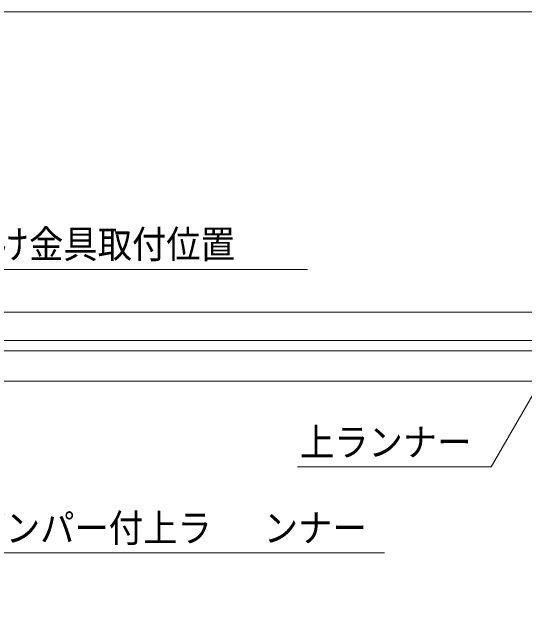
# Model space of a CAD drawing. Units: millimetres, scale not verified. Extents: x -6062 to 6062, y -3045 to 3045.
# Drawn here: x -3984 to -3387, y 159 to 850 of the extents above; entities that cross this region are included whole.
import ezdxf
from ezdxf.enums import TextEntityAlignment as Align

# ---------------------------------------------------------------- set-up
doc = ezdxf.new("R2010")
doc.units = ezdxf.units.MM
doc.header["$LTSCALE"] = 20
for name, color, linetype, lineweight in [('0-0_3一般', 7, 'Continuous', 9), ('0-1_2寸法-1', 7, 'Continuous', 9), ('0-4_2寸法-3', 7, 'Continuous', 9)]:
    doc.layers.add(name, color=color, linetype=linetype, lineweight=lineweight)
doc.styles.add('ＭＳ ゴシック', font='')
doc.styles.get('ＭＳ ゴシック').set_extended_font_data('MS Gothic')

# ---------------------------------------------------------------- blocks, each defined once
blk = doc.blocks.new('グループ-30')
at = {"layer": '0-0_3一般'}
blk.add_line((-4623.5, 10000), (-55863.5, 10000), dxfattribs=at)
blk = doc.blocks.new('グループ-31')
at = {"layer": '0-0_3一般'}
for p, q in [((-53990, 9340), (-6320, 9340)), ((-30320, 8400), (-53680, 8400))]:
    blk.add_line(p, q, dxfattribs=at)
for points in [[(-6330, 9860), (-6330, 10000), (-53990, 10000), (-53990, 9340)], [(-30000, -36740), (-30000, 9100), (-54000, 9100)]]:
    blk.add_lwpolyline(points, dxfattribs=at)
blk = doc.blocks.new('グループ-32')
at = {"layer": '0-0_3一般'}
for name in ['グループ-30', 'グループ-31']:
    blk.add_blockref(name, (0, 0), dxfattribs=at)

msp = doc.modelspace()

# ---------------------------------------------------------------- linework, layer by layer
at = {"layer": '0-1_2寸法-1'}
msp.add_line((-2109.21, 850), (-4481.79, 850), dxfattribs=at)
at = {"layer": '0-4_2寸法-3'}
for points in [[(-3639.87, 550), (-4241.79, 550), (-4415, 650)], [(-3549.94, 220), (-4148.78, 220), (-4295.02, 473.3)], [(-3651.56, 320), (-3425.64, 320), (-3337.4, 472.84)]]:
    msp.add_lwpolyline(points, dxfattribs=at)

# ---------------------------------------------------------------- block references
at = {"layer": '0-0_3一般', "xscale": 0.05, "yscale": 0.05}
msp.add_blockref('グループ-32', (-1787.5, 0), dxfattribs=at)

# ---------------------------------------------------------------- texts
at = {"layer": '0-4_2寸法-3', "style": 'ＭＳ ゴシック', "width": 0.9}
for s, p in [('スライド式受け金具取付位置', (-4243.72, 553.34)), ('上ランナー', (-3648.52, 322.77)), ('ダブルダンパー付上ラ', (-4150.88, 222.77)), ('ンナー', (-3690.57, 222.77))]:
    msp.add_text(s, height=32.55, dxfattribs=at).set_placement(p, align=Align.BOTTOM_LEFT)

doc.saveas('drawing.dxf')
